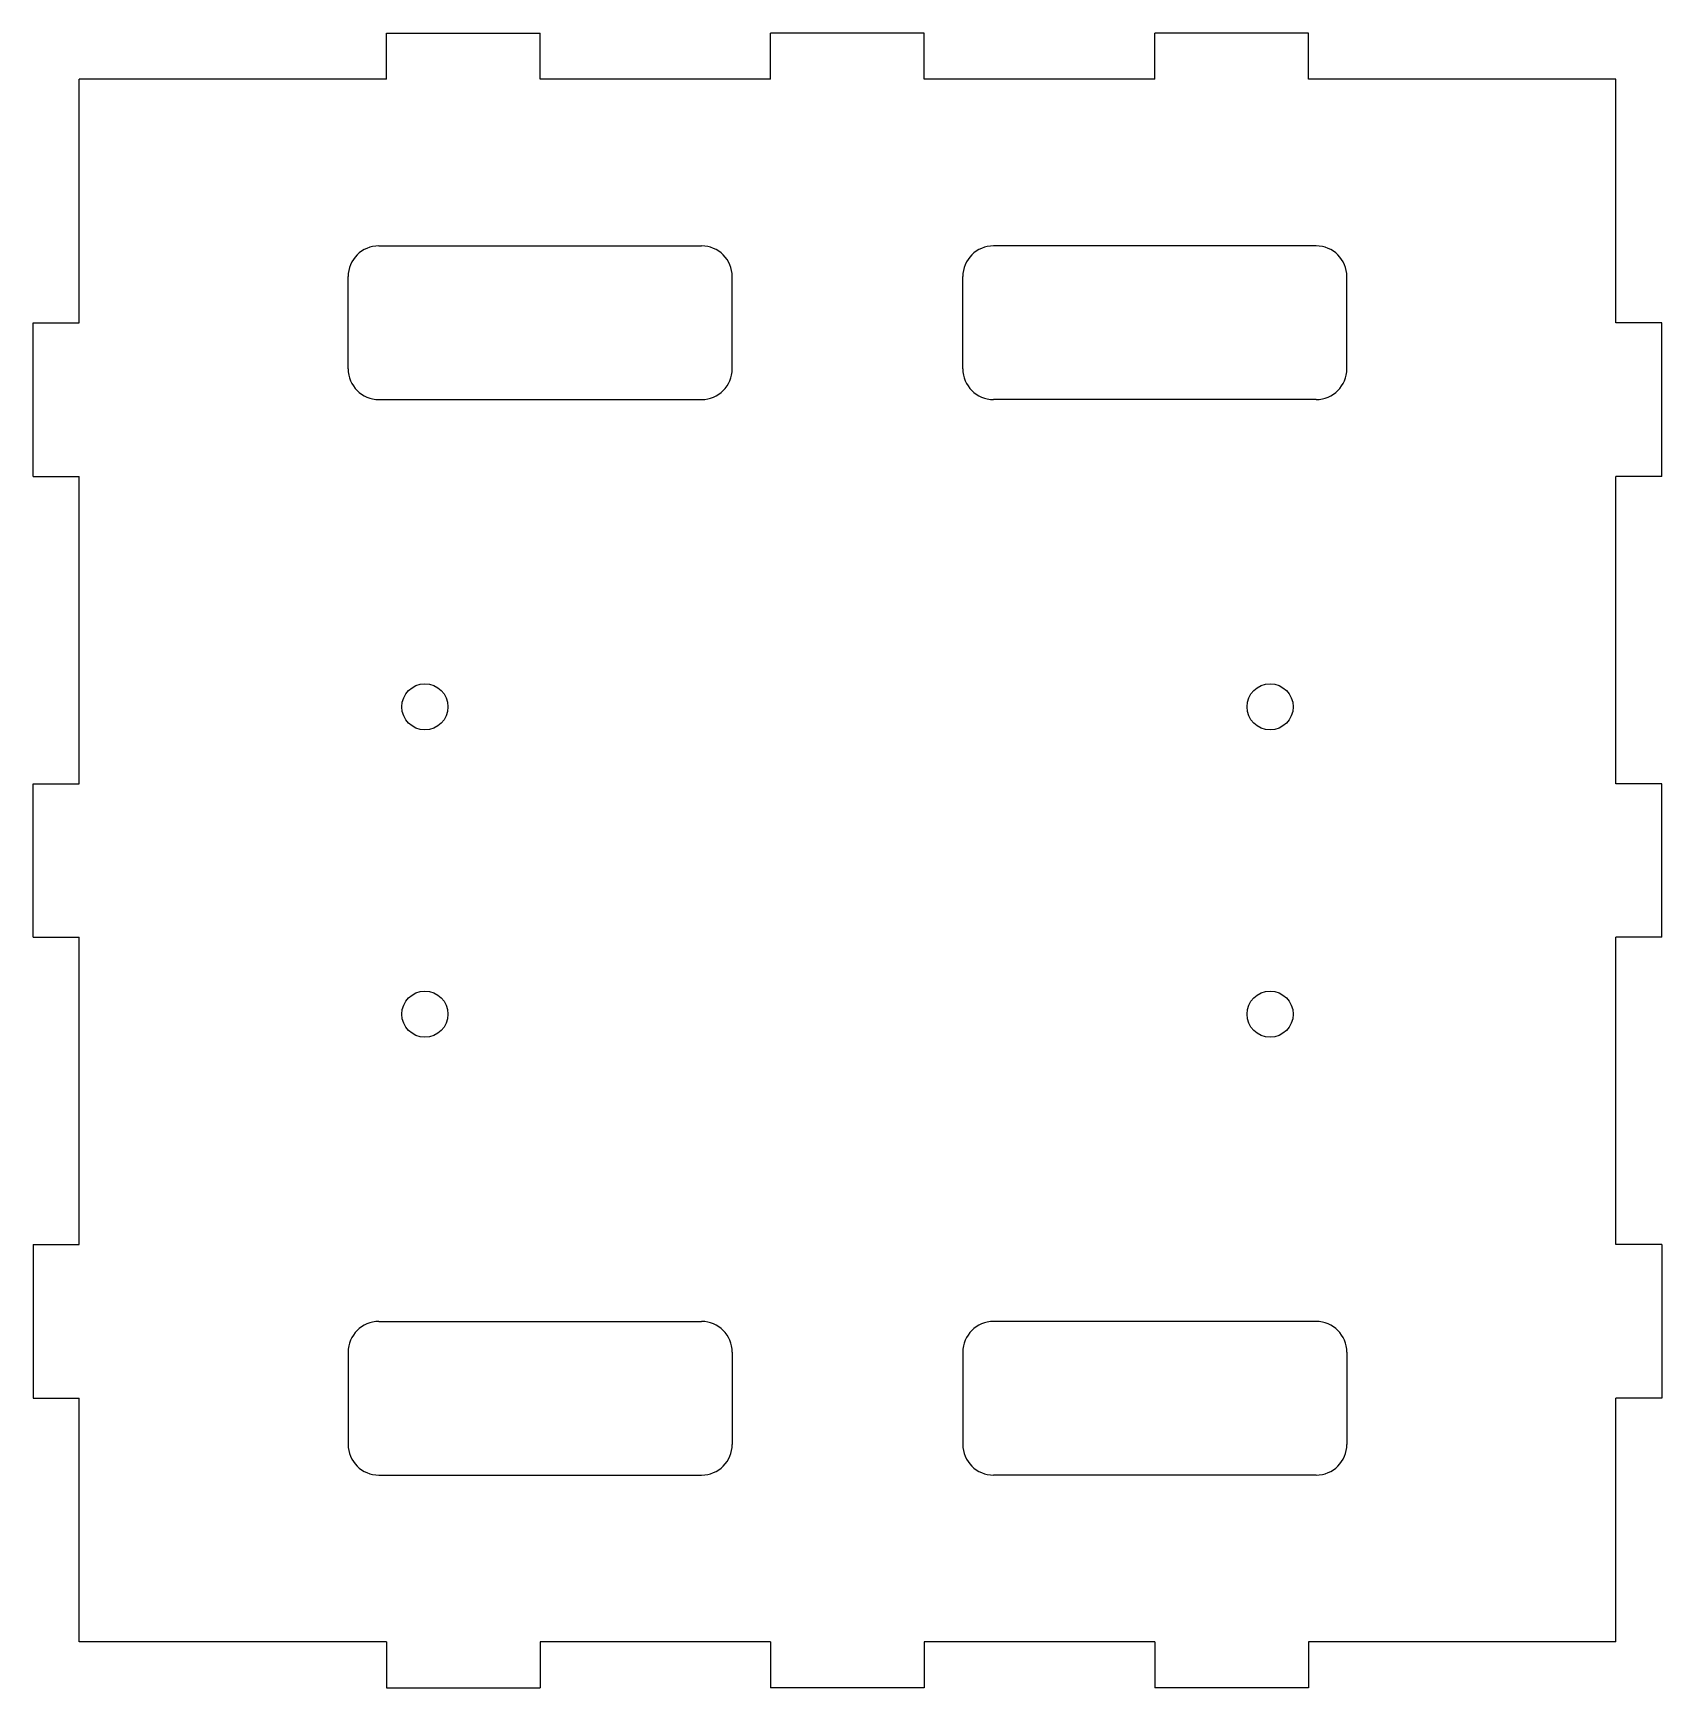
# Model space of a CAD drawing. Extents: x 0.26 to 4.43, y 4.04 to 8.28.
import ezdxf

# ---------------------------------------------------------------- set-up
doc = ezdxf.new("R2010")
doc.units = 0
doc.header["$LTSCALE"] = 0.5
doc.header["$MEASUREMENT"] = 0
doc.layers.add('VISIBLE', color=7, linetype='CONTINUOUS')

msp = doc.modelspace()

# ---------------------------------------------------------------- linework, layer by layer
at = {"layer": 'VISIBLE'}
for p, q in [((1.1635, 8.2789), (1.5572, 8.2789)), ((1.1635, 8.1608), (1.1635, 8.2789)), ((1.5572, 8.1608), (1.5572, 8.2789)), ((2.1477, 8.1608), (2.1477, 8.2789)), ((2.5414, 8.2789), (2.1477, 8.2789)), ((2.5414, 8.1608), (2.5414, 8.2789)), ((3.132, 8.1608), (3.132, 8.2789)), ((3.5257, 8.2789), (3.132, 8.2789)), ((3.5257, 8.1608), (3.5257, 8.2789)), ((1.1635, 8.1608), (0.3761, 8.1608)), ((0.3761, 7.5368), (0.3761, 8.1608)), ((2.1477, 8.1608), (1.5572, 8.1608)), ((3.132, 8.1608), (2.5414, 8.1608)), ((4.3131, 8.1608), (3.5257, 8.1608)), ((4.3131, 7.5368), (4.3131, 8.1608)), ((1.1438, 7.7337), (1.9706, 7.7337)), ((3.5454, 7.7337), (2.7186, 7.7337)), ((1.0651, 7.4187), (1.0651, 7.6549)), ((2.0493, 7.4187), (2.0493, 7.6549)), ((2.6399, 7.4187), (2.6399, 7.6549)), ((3.6241, 7.4187), (3.6241, 7.6549)), ((0.258, 7.1431), (0.258, 7.5368)), ((0.258, 7.5368), (0.3761, 7.5368)), ((4.4312, 7.5368), (4.3131, 7.5368)), ((4.4312, 7.1431), (4.4312, 7.5368)), ((1.1438, 7.34), (1.9706, 7.34)), ((3.5454, 7.34), (2.7186, 7.34)), ((0.258, 7.1431), (0.3761, 7.1431)), ((0.3761, 6.3557), (0.3761, 7.1431)), ((4.4312, 7.1431), (4.3131, 7.1431)), ((4.3131, 6.3557), (4.3131, 7.1431)), ((0.258, 5.962), (0.258, 6.3557)), ((0.258, 6.3557), (0.3761, 6.3557)), ((4.4312, 6.3557), (4.3131, 6.3557)), ((4.4312, 5.962), (4.4312, 6.3557)), ((0.258, 5.962), (0.3761, 5.962)), ((0.3761, 5.1746), (0.3761, 5.962)), ((4.4312, 5.962), (4.3131, 5.962)), ((4.3131, 5.1746), (4.3131, 5.962)), ((0.258, 5.1746), (0.258, 4.7809)), ((0.258, 5.1746), (0.3761, 5.1746)), ((4.4312, 5.1746), (4.3131, 5.1746)), ((4.4312, 5.1746), (4.4312, 4.7809)), ((1.1438, 4.9777), (1.9706, 4.9777)), ((3.5454, 4.9777), (2.7186, 4.9777)), ((1.0651, 4.899), (1.0651, 4.6628)), ((2.0493, 4.899), (2.0493, 4.6628)), ((2.6399, 4.899), (2.6399, 4.6628)), ((3.6241, 4.899), (3.6241, 4.6628)), ((0.258, 4.7809), (0.3761, 4.7809)), ((0.3761, 4.1569), (0.3761, 4.7809)), ((4.4312, 4.7809), (4.3131, 4.7809)), ((4.3131, 4.1569), (4.3131, 4.7809)), ((1.1438, 4.584), (1.9706, 4.584)), ((3.5454, 4.584), (2.7186, 4.584)), ((1.1635, 4.1569), (0.3761, 4.1569)), ((1.1635, 4.1569), (1.1635, 4.0388)), ((2.1477, 4.1569), (1.5572, 4.1569)), ((1.5572, 4.1569), (1.5572, 4.0388)), ((2.1477, 4.1569), (2.1477, 4.0388)), ((3.132, 4.1569), (2.5414, 4.1569)), ((2.5414, 4.1569), (2.5414, 4.0388)), ((3.132, 4.1569), (3.132, 4.0388)), ((4.3131, 4.1569), (3.5257, 4.1569)), ((3.5257, 4.1569), (3.5257, 4.0388)), ((1.1635, 4.0388), (1.5572, 4.0388)), ((2.5414, 4.0388), (2.1477, 4.0388)), ((3.5257, 4.0388), (3.132, 4.0388))]:
    msp.add_line(p, q, dxfattribs=at)
for centre in [(1.2619, 6.5525), (3.4273, 6.5525), (1.2619, 5.7651), (3.4273, 5.7651)]:
    msp.add_circle(centre, 0.0591, dxfattribs=at)
for centre, start, end in [((1.1438, 7.6549), 90, 180), ((1.9706, 7.6549), 0, 90), ((2.7186, 7.6549), 90, 180), ((3.5454, 7.6549), 0, 90), ((1.1438, 7.4187), 180, 270), ((1.9706, 7.4187), 270, 0), ((2.7186, 7.4187), 180, 270), ((3.5454, 7.4187), 270, 0), ((1.1438, 4.899), 90, 180), ((1.9706, 4.899), 0, 90), ((2.7186, 4.899), 90, 180), ((3.5454, 4.899), 0, 90), ((1.1438, 4.6628), 180, 270), ((1.9706, 4.6628), 270, 0), ((2.7186, 4.6628), 180, 270), ((3.5454, 4.6628), 270, 0)]:
    msp.add_arc(centre, 0.0787, start, end, dxfattribs=at)

doc.saveas('drawing.dxf')
